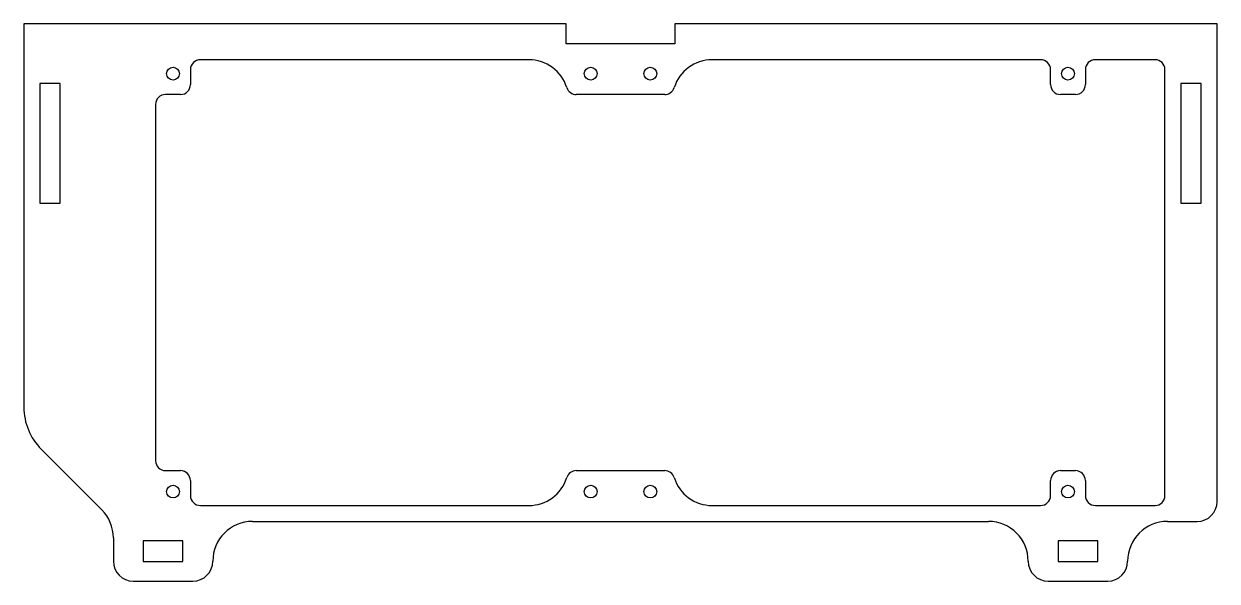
# Model space of a CAD drawing. Header units: millimetres. Extents: x -150 to 150, y -75 to 65.
import ezdxf

# ---------------------------------------------------------------- set-up
doc = ezdxf.new("R2010")
doc.units = ezdxf.units.MM

msp = doc.modelspace()

# ---------------------------------------------------------------- linework, layer by layer
at = {"color": 7, "linetype": 'Continuous', "lineweight": 25}
for p, q in [((-13.62, 65), (-150, 65)), ((-150, 65), (-150, -31.29)), ((-13.62, 60), (-13.62, 65)), ((150, 65), (13.62, 65)), ((13.62, 65), (13.62, 60)), ((150, -55), (150, 65)), ((13.62, 60), (-13.62, 60)), ((-23.05, 56), (-105.62, 56)), ((105.62, 56), (23.05, 56)), ((134.38, 56), (119.38, 56)), ((-108.12, 53.5), (-108.12, 49.75)), ((108.12, 49.75), (108.12, 53.5)), ((116.88, 53.5), (116.88, 49.75)), ((136.88, -53.5), (136.88, 53.5)), ((-146, 50.05), (-146, 19.95)), ((-140.9, 50.05), (-146, 50.05)), ((-140.9, 19.95), (-140.9, 50.05)), ((140.9, 50.05), (140.9, 19.95)), ((146, 50.05), (140.9, 50.05)), ((146, 19.95), (146, 50.05)), ((-110.62, 47.25), (-114.38, 47.25)), ((11.12, 47.25), (-11.12, 47.25)), ((114.38, 47.25), (110.62, 47.25)), ((-116.88, 44.75), (-116.88, -44.75)), ((-146, 19.95), (-140.9, 19.95)), ((140.9, 19.95), (146, 19.95)), ((-145.61, -41.89), (-130.43, -57.07)), ((-114.38, -47.25), (-110.62, -47.25)), ((-11.12, -47.25), (11.12, -47.25)), ((110.62, -47.25), (114.38, -47.25)), ((-108.12, -49.75), (-108.12, -53.5)), ((108.12, -53.5), (108.12, -49.75)), ((116.88, -49.75), (116.88, -53.5)), ((-105.62, -56), (-23.05, -56)), ((23.05, -56), (105.62, -56)), ((119.38, -56), (134.38, -56)), ((-92.5, -60), (92.5, -60)), ((137.5, -60), (145, -60)), ((-127.5, -64.14), (-127.5, -70)), ((-120, -64.9), (-120, -70.1)), ((-110, -64.9), (-120, -64.9)), ((-110, -70.1), (-110, -64.9)), ((120, -64.9), (110, -64.9)), ((110, -64.9), (110, -70.1)), ((120, -70.1), (120, -64.9)), ((-120, -70.1), (-110, -70.1)), ((110, -70.1), (120, -70.1)), ((-122.5, -75), (-107.5, -75)), ((107.5, -75), (122.5, -75))]:
    msp.add_line(p, q, dxfattribs=at)
for centre in [(-112.5, 52.5), (-7.5, 52.5), (7.5, 52.5), (112.5, 52.5), (-112.5, -52.5), (-7.5, -52.5), (7.5, -52.5), (112.5, -52.5)]:
    msp.add_circle(centre, 1.6, dxfattribs=at)
for centre, radius, start, end in [((-105.62, 53.5), 2.5, 90, 180), ((-23.05, 46), 10, 17.4576, 90), ((23.05, 46), 10, 90, 162.5424), ((105.62, 53.5), 2.5, 0, 90), ((119.38, 53.5), 2.5, 90, 180), ((134.38, 53.5), 2.5, 0, 90), ((-110.62, 49.75), 2.5, 270, 0), ((-11.12, 49.75), 2.5, 197.4576, 270), ((11.12, 49.75), 2.5, 270, 342.5424), ((110.62, 49.75), 2.5, 180, 270), ((114.38, 49.75), 2.5, 270, 0), ((-114.38, 44.75), 2.5, 90, 180), ((-135, -31.29), 15, 180, 225), ((-114.38, -44.75), 2.5, 180, 270), ((-110.62, -49.75), 2.5, 0, 90), ((-11.12, -49.75), 2.5, 90, 162.5424), ((11.12, -49.75), 2.5, 17.4576, 90), ((110.62, -49.75), 2.5, 90, 180), ((114.38, -49.75), 2.5, 0, 90), ((-23.05, -46), 10, 270, 342.5424), ((23.05, -46), 10, 197.4576, 270), ((-105.62, -53.5), 2.5, 180, 270), ((105.62, -53.5), 2.5, 270, 0), ((119.38, -53.5), 2.5, 180, 270), ((134.38, -53.5), 2.5, 270, 0), ((145, -55), 5, 270, 0), ((-137.5, -64.14), 10, 0, 45), ((-92.5, -70), 10, 90, 180), ((137.5, -70), 10, 90, 180), ((92.5, -70), 10, 0, 90), ((-122.5, -70), 5, 180, 270), ((-107.5, -70), 5, 270, 0), ((107.5, -70), 5, 180, 270), ((122.5, -70), 5, 270, 0)]:
    msp.add_arc(centre, radius, start, end, dxfattribs=at)

doc.saveas('drawing.dxf')
